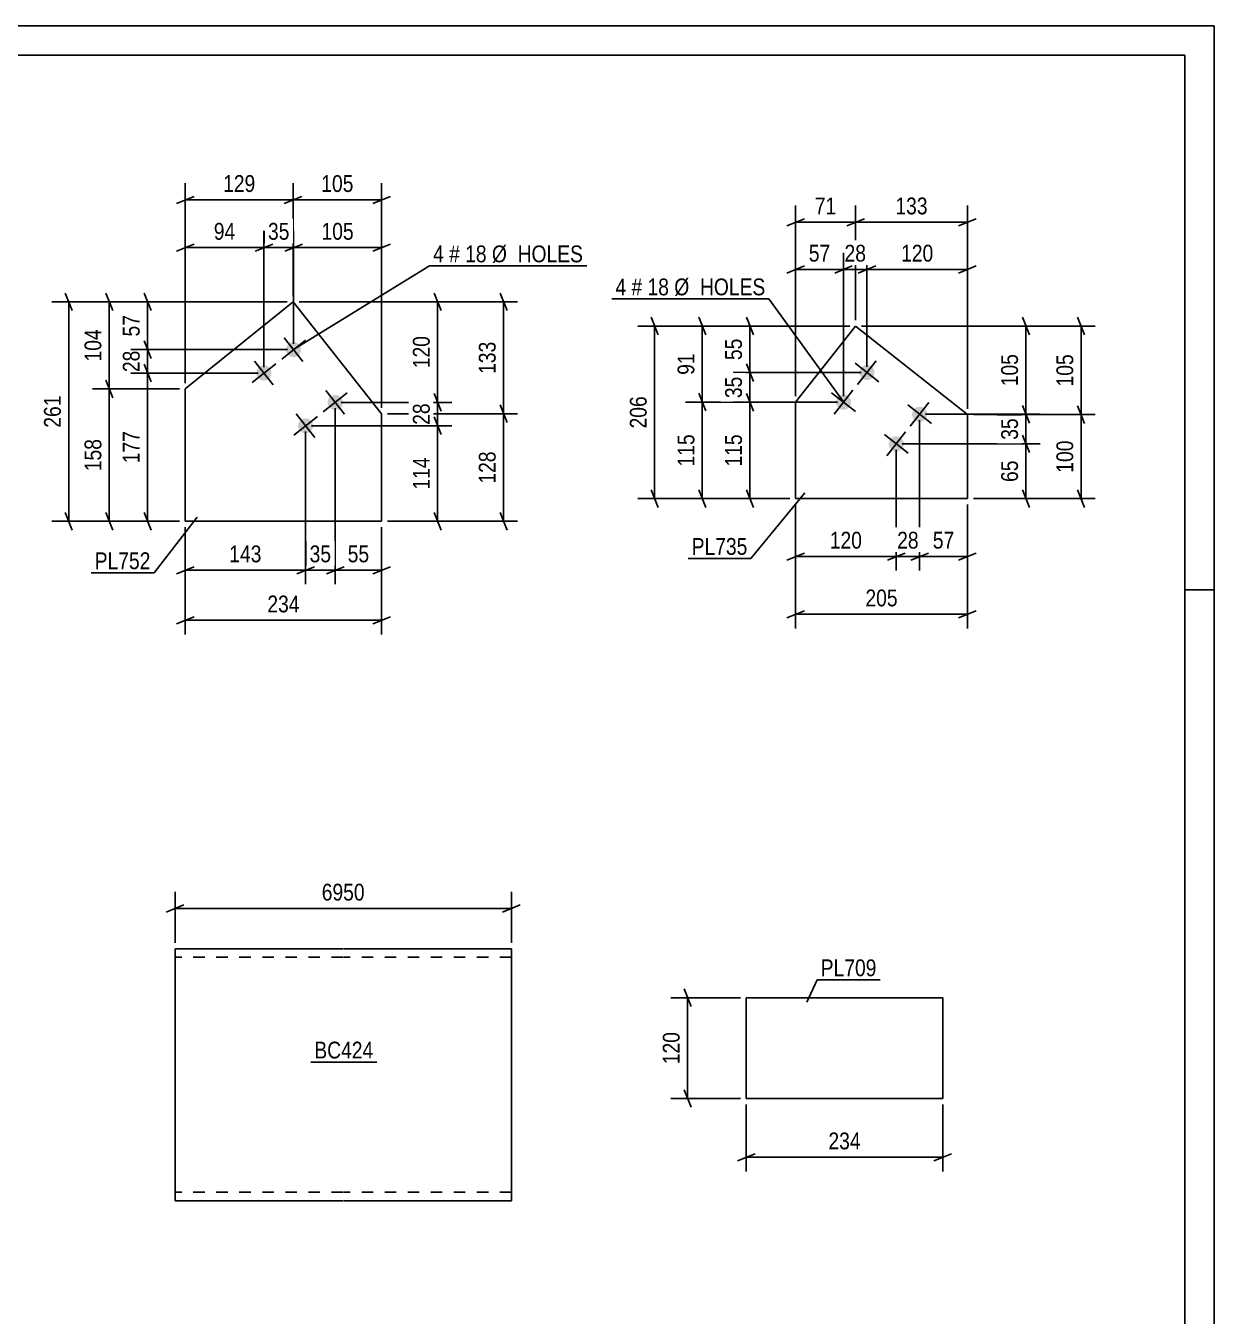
# Model space of a CAD drawing. Header units: millimetres. Extents: x 0 to 1189, y 0 to 841.
# Drawn here: x 986.7 to 1189, y 621.4 to 841 of the extents above; entities that cross this region are included whole.
import ezdxf

# ---------------------------------------------------------------- set-up
doc = ezdxf.new("R2010")
doc.units = ezdxf.units.MM
doc.linetypes.add('DXK_LINE_DOT2', pattern=[3.9198, 1.9599, -1.9599])
doc.styles.add('Arial Narrow', font='ARIALN.TTF', dxfattribs={"height": 0.2})

# ---------------------------------------------------------------- blocks, each defined once
blk = doc.blocks.new('Unknown-761549426-1125')
at = {"color": 5, "linetype": 'Continuous'}
for p, q in [((1189, 841), (0, 841)), ((1189, 0), (1189, 841)), ((1184, 836), (5, 836)), ((1184, 5), (1184, 836)), ((1189, 745), (1184, 745))]:
    blk.add_line(p, q, dxfattribs=at)
blk = doc.blocks.new('Part-761549426-24033 - 24032')
at = {"color": 2, "linetype": 'Continuous'}
for p, q in [((1032.21, 794.02), (1013.84, 779.2)), ((1047.28, 774.97), (1032.21, 794.02)), ((1013.84, 756.67), (1013.84, 779.2)), ((1047.28, 756.67), (1047.28, 774.97)), ((1013.84, 756.67), (1047.28, 756.67))]:
    blk.add_line(p, q, dxfattribs=at)
blk = doc.blocks.new('Bolt-761549426-24034 - 24032')
at = {"linetype": 'Continuous'}
for points in [[(1033.08, 784.87, -1), (1031.48, 786.89, -1)], [(1028.04, 780.88, -1), (1026.44, 782.9, -1)], [(1040.17, 775.9, -1), (1038.57, 777.92, -1)], [(1035.12, 771.92, -1), (1033.53, 773.93, -1)]]:
    blk.add_hatch(color=1, dxfattribs=at).paths.add_polyline_path(points)
at = {"color": 1, "linetype": 'Continuous'}
for p, q in [((1034.3, 787.47), (1030.26, 784.28)), ((1030.69, 787.89), (1033.88, 783.86)), ((1029.25, 783.48), (1025.22, 780.29)), ((1025.64, 783.91), (1028.83, 779.87)), ((1041.39, 778.51), (1037.35, 775.32)), ((1037.77, 778.93), (1040.96, 774.9)), ((1036.34, 774.52), (1032.31, 771.33)), ((1032.73, 774.94), (1035.92, 770.91))]:
    blk.add_line(p, q, dxfattribs=at)
blk = doc.blocks.new('Part-761549426-23832 - 23831')
at = {"color": 2, "linetype": 'Continuous'}
for p, q in [((1040.69, 683.9), (1012.12, 683.9)), ((1012.12, 643.9), (1012.12, 683.9)), ((1069.36, 683.9), (1040.79, 683.9)), ((1069.36, 683.9), (1069.36, 681.04)), ((1069.36, 681.04), (1069.36, 641.04)), ((1012.12, 641.04), (1012.12, 643.9)), ((1040.69, 641.04), (1012.12, 641.04)), ((1069.36, 641.04), (1040.79, 641.04))]:
    blk.add_line(p, q, dxfattribs=at)
at = {"color": 7, "linetype": 'DXK_LINE_DOT2'}
for p, q in [((1040.69, 682.47), (1012.12, 682.47)), ((1069.36, 682.47), (1040.79, 682.47)), ((1012.12, 641.26), (1012.12, 643.9)), ((1012.12, 642.47), (1012.12, 642.58)), ((1040.69, 642.47), (1012.12, 642.47)), ((1069.36, 642.47), (1040.79, 642.47)), ((1069.36, 642.47), (1069.36, 642.58))]:
    blk.add_line(p, q, dxfattribs=at)
blk = doc.blocks.new('Part-761549426-23918 - 23917')
at = {"color": 2, "linetype": 'Continuous'}
for p, q in [((1109.35, 658.43), (1109.35, 675.58)), ((1109.35, 675.58), (1142.79, 675.58)), ((1142.79, 675.58), (1142.79, 658.43)), ((1142.79, 658.43), (1109.35, 658.43))]:
    blk.add_line(p, q, dxfattribs=at)
blk = doc.blocks.new('Part-761549426-24017 - 24016')
at = {"color": 2, "linetype": 'Continuous'}
for p, q in [((1127.95, 789.89), (1117.74, 776.96)), ((1147, 774.83), (1127.95, 789.89)), ((1117.74, 776.96), (1117.74, 760.53)), ((1147, 760.53), (1147, 774.83)), ((1147, 760.53), (1117.74, 760.53))]:
    blk.add_line(p, q, dxfattribs=at)
blk = doc.blocks.new('Bolt-761549426-24018 - 24016')
at = {"linetype": 'Continuous'}
for points in [[(1130.9, 781.19, -1), (1128.88, 782.78, -1)], [(1126.91, 776.14, -1), (1124.89, 777.74, -1)], [(1139.86, 774.1, -1), (1137.85, 775.69, -1)], [(1135.87, 769.05, -1), (1133.86, 770.65, -1)]]:
    blk.add_hatch(color=1, dxfattribs=at).paths.add_polyline_path(points)
at = {"color": 1, "linetype": 'Continuous'}
for p, q in [((1127.87, 783.58), (1131.91, 780.39)), ((1131.48, 784), (1128.29, 779.97)), ((1123.88, 778.54), (1127.92, 775.35)), ((1127.5, 778.96), (1124.31, 774.92)), ((1136.84, 776.49), (1140.87, 773.3)), ((1140.45, 776.91), (1137.26, 772.88)), ((1132.85, 771.45), (1136.88, 768.26)), ((1136.46, 771.87), (1133.27, 767.83))]:
    blk.add_line(p, q, dxfattribs=at)
blk = doc.blocks.new('StraightDimension-761549426-31107 - 24032')
at = {"color": 7, "linetype": 'Continuous'}
for p, q in [((1039.37, 775.91), (1039.37, 745.94)), ((1047.28, 755.67), (1047.28, 745.94)), ((1037.87, 747.74), (1040.87, 748.94)), ((1048.78, 748.94), (1045.78, 747.74)), ((1039.37, 748.34), (1047.28, 748.34))]:
    blk.add_line(p, q, dxfattribs=at)
at = {"color": 0}
blk.add_wipeout([(1045.75, 749.09), (1045.75, 753.29), (1040.9, 753.29), (1040.9, 749.09)], dxfattribs=at)
at = {"color": 3, "style": 'Arial Narrow'}
blk.add_text('55', height=2.863, dxfattribs=at).set_placement((1041.5, 749.69))
blk = doc.blocks.new('StraightDimension-761549426-32374 - 24032')
at = {"color": 7, "linetype": 'Continuous'}
for p, q in [((1006.83, 787.38), (1008.03, 784.38)), ((1031.28, 785.88), (1004.58, 785.88)), ((1007.43, 781.89), (1007.43, 785.88)), ((1026.24, 781.89), (1004.58, 781.89)), ((1008.03, 780.39), (1006.83, 783.39))]:
    blk.add_line(p, q, dxfattribs=at)
at = {"color": 0}
blk.add_wipeout([(1006.68, 786.31), (1002.48, 786.31), (1002.48, 781.46), (1006.68, 781.46)], dxfattribs=at)
at = {"color": 3, "style": 'Arial Narrow'}
blk.add_text('28', height=2.863, rotation=90.0002, dxfattribs=at).set_placement((1006.08, 782.06))
blk = doc.blocks.new('StraightDimension-761549426-27274 - 24032')
at = {"color": 7, "linetype": 'Continuous'}
for p, q in [((1032.21, 795.02), (1032.21, 814.22)), ((1047.28, 775.97), (1047.28, 814.22)), ((1033.71, 811.97), (1030.71, 810.77)), ((1032.21, 811.37), (1047.28, 811.37)), ((1045.78, 810.77), (1048.78, 811.97))]:
    blk.add_line(p, q, dxfattribs=at)
at = {"color": 0}
blk.add_wipeout([(1043.09, 812.12), (1043.09, 816.32), (1036.4, 816.32), (1036.4, 812.12)], dxfattribs=at)
at = {"color": 3, "style": 'Arial Narrow'}
blk.add_text('105', height=2.863, dxfattribs=at).set_placement((1037, 812.72))
blk = doc.blocks.new('StraightDimension-761549426-24744 - 24032')
at = {"color": 7, "linetype": 'Continuous'}
for p, q in [((1068.63, 773.47), (1067.43, 776.47)), ((1048.28, 774.97), (1070.43, 774.97)), ((1068.03, 756.67), (1068.03, 774.97)), ((1067.43, 758.17), (1068.63, 755.17)), ((1048.28, 756.67), (1070.43, 756.67))]:
    blk.add_line(p, q, dxfattribs=at)
at = {"color": 0}
blk.add_wipeout([(1067.28, 769.16), (1063.08, 769.16), (1063.08, 762.48), (1067.28, 762.48)], dxfattribs=at)
at = {"color": 3, "style": 'Arial Narrow'}
blk.add_text('128', height=2.863, rotation=90.0002, dxfattribs=at).set_placement((1066.68, 763.08))
blk = doc.blocks.new('StraightDimension-761549426-24795 - 24032')
at = {"color": 7, "linetype": 'Continuous'}
for p, q in [((994.61, 792.52), (993.41, 795.52)), ((1031.21, 794.02), (991.16, 794.02)), ((994.01, 756.67), (994.01, 794.02)), ((993.41, 758.17), (994.61, 755.17)), ((1012.84, 756.67), (991.16, 756.67))]:
    blk.add_line(p, q, dxfattribs=at)
at = {"color": 0}
blk.add_wipeout([(993.26, 778.69), (989.06, 778.69), (989.06, 772), (993.26, 772)], dxfattribs=at)
at = {"color": 3, "style": 'Arial Narrow'}
blk.add_text('261', height=2.863, rotation=90.0002, dxfattribs=at).set_placement((992.66, 772.6))
blk = doc.blocks.new('StraightDimension-761549426-24739 - 24032')
at = {"color": 7, "linetype": 'Continuous'}
for p, q in [((1013.84, 755.67), (1013.84, 737.42)), ((1047.28, 755.67), (1047.28, 737.42)), ((1015.34, 740.42), (1012.34, 739.22)), ((1045.78, 739.22), (1048.78, 740.42)), ((1013.84, 739.82), (1047.28, 739.82))]:
    blk.add_line(p, q, dxfattribs=at)
at = {"color": 0}
blk.add_wipeout([(1033.9, 740.57), (1033.9, 744.77), (1027.22, 744.77), (1027.22, 740.57)], dxfattribs=at)
at = {"color": 3, "style": 'Arial Narrow'}
blk.add_text('234', height=2.863, dxfattribs=at).set_placement((1027.82, 741.17))
blk = doc.blocks.new('StraightDimension-761549426-24743 - 24032')
at = {"color": 7, "linetype": 'Continuous'}
for p, q in [((1068.63, 792.52), (1067.43, 795.52)), ((1033.21, 794.02), (1070.43, 794.02)), ((1068.03, 774.97), (1068.03, 794.02)), ((1067.43, 776.47), (1068.63, 773.47)), ((1048.28, 774.97), (1070.43, 774.97))]:
    blk.add_line(p, q, dxfattribs=at)
at = {"color": 0}
blk.add_wipeout([(1067.28, 787.84), (1063.08, 787.84), (1063.08, 781.15), (1067.28, 781.15)], dxfattribs=at)
at = {"color": 3, "style": 'Arial Narrow'}
blk.add_text('133', height=2.863, rotation=90.0002, dxfattribs=at).set_placement((1066.68, 781.75))
blk = doc.blocks.new('StraightDimension-761549426-27175 - 24032')
at = {"color": 7, "linetype": 'Continuous'}
for p, q in [((1001.51, 792.52), (1000.31, 795.52)), ((1031.21, 794.02), (998.06, 794.02)), ((1000.91, 779.2), (1000.91, 794.02)), ((1000.31, 780.7), (1001.51, 777.7)), ((1012.84, 779.2), (998.06, 779.2))]:
    blk.add_line(p, q, dxfattribs=at)
at = {"color": 0}
blk.add_wipeout([(1000.16, 789.95), (995.96, 789.95), (995.96, 783.27), (1000.16, 783.27)], dxfattribs=at)
at = {"color": 3, "style": 'Arial Narrow'}
blk.add_text('104', height=2.863, rotation=90.0002, dxfattribs=at).set_placement((999.56, 783.87))
blk = doc.blocks.new('StraightDimension-761549426-27176 - 24032')
at = {"color": 7, "linetype": 'Continuous'}
for p, q in [((1001.51, 777.7), (1000.31, 780.7)), ((1012.84, 779.2), (998.06, 779.2)), ((1000.91, 756.67), (1000.91, 779.2)), ((1000.31, 758.17), (1001.51, 755.17)), ((1012.84, 756.67), (998.06, 756.67))]:
    blk.add_line(p, q, dxfattribs=at)
at = {"color": 0}
blk.add_wipeout([(1000.16, 771.28), (995.96, 771.28), (995.96, 764.59), (1000.16, 764.59)], dxfattribs=at)
at = {"color": 3, "style": 'Arial Narrow'}
blk.add_text('158', height=2.863, rotation=90.0002, dxfattribs=at).set_placement((999.56, 765.19))
blk = doc.blocks.new('StraightDimension-761549426-27275 - 24032')
at = {"color": 7, "linetype": 'Continuous'}
for p, q in [((1013.84, 780.2), (1013.84, 814.22)), ((1032.21, 795.02), (1032.21, 814.22)), ((1015.34, 811.97), (1012.34, 810.77)), ((1013.84, 811.37), (1032.21, 811.37)), ((1030.71, 810.77), (1033.71, 811.97))]:
    blk.add_line(p, q, dxfattribs=at)
at = {"color": 0}
blk.add_wipeout([(1026.37, 812.12), (1026.37, 816.32), (1019.69, 816.32), (1019.69, 812.12)], dxfattribs=at)
at = {"color": 3, "style": 'Arial Narrow'}
blk.add_text('129', height=2.863, dxfattribs=at).set_placement((1020.29, 812.72))
blk = doc.blocks.new('StraightDimension-761549426-31108 - 24032')
at = {"color": 7, "linetype": 'Continuous'}
for p, q in [((1039.37, 775.91), (1039.37, 745.94)), ((1034.33, 771.93), (1034.33, 745.94)), ((1032.83, 747.74), (1035.83, 748.94)), ((1040.87, 748.94), (1037.87, 747.74)), ((1034.33, 748.34), (1039.37, 748.34))]:
    blk.add_line(p, q, dxfattribs=at)
at = {"color": 0}
blk.add_wipeout([(1039.28, 749.09), (1039.28, 753.29), (1034.42, 753.29), (1034.42, 749.09)], dxfattribs=at)
at = {"color": 3, "style": 'Arial Narrow'}
blk.add_text('35', height=2.863, dxfattribs=at).set_placement((1035.02, 749.69))
blk = doc.blocks.new('StraightDimension-761549426-31109 - 24032')
at = {"color": 7, "linetype": 'Continuous'}
for p, q in [((1034.33, 771.93), (1034.33, 745.94)), ((1013.84, 755.67), (1013.84, 745.94)), ((1015.34, 748.94), (1012.34, 747.74)), ((1032.83, 747.74), (1035.83, 748.94)), ((1013.84, 748.34), (1034.33, 748.34))]:
    blk.add_line(p, q, dxfattribs=at)
at = {"color": 0}
blk.add_wipeout([(1027.43, 749.09), (1027.43, 753.29), (1020.74, 753.29), (1020.74, 749.09)], dxfattribs=at)
at = {"color": 3, "style": 'Arial Narrow'}
blk.add_text('143', height=2.863, dxfattribs=at).set_placement((1021.34, 749.69))
blk = doc.blocks.new('StraightDimension-761549426-31147 - 24032')
at = {"color": 7, "linetype": 'Continuous'}
for p, q in [((1032.28, 786.88), (1032.28, 806.09)), ((1047.28, 775.97), (1047.28, 806.09)), ((1033.78, 803.84), (1030.78, 802.64)), ((1045.78, 802.64), (1048.78, 803.84)), ((1032.28, 803.24), (1047.28, 803.24))]:
    blk.add_line(p, q, dxfattribs=at)
at = {"color": 0}
blk.add_wipeout([(1043.12, 803.99), (1043.12, 808.19), (1036.44, 808.19), (1036.44, 803.99)], dxfattribs=at)
at = {"color": 3, "style": 'Arial Narrow'}
blk.add_text('105', height=2.863, dxfattribs=at).set_placement((1037.04, 804.59))
blk = doc.blocks.new('StraightDimension-761549426-31148 - 24032')
at = {"color": 7, "linetype": 'Continuous'}
for p, q in [((1027.24, 782.89), (1027.24, 806.09)), ((1032.28, 786.88), (1032.28, 806.09)), ((1025.74, 802.64), (1028.74, 803.84)), ((1033.78, 803.84), (1030.78, 802.64)), ((1027.24, 803.24), (1032.28, 803.24))]:
    blk.add_line(p, q, dxfattribs=at)
at = {"color": 0}
blk.add_wipeout([(1032.19, 803.99), (1032.19, 808.19), (1027.33, 808.19), (1027.33, 803.99)], dxfattribs=at)
at = {"color": 3, "style": 'Arial Narrow'}
blk.add_text('35', height=2.863, dxfattribs=at).set_placement((1027.93, 804.59))
blk = doc.blocks.new('StraightDimension-761549426-31149 - 24032')
at = {"color": 7, "linetype": 'Continuous'}
for p, q in [((1013.84, 780.2), (1013.84, 806.09)), ((1027.24, 782.89), (1027.24, 806.09)), ((1015.34, 803.84), (1012.34, 802.64)), ((1025.74, 802.64), (1028.74, 803.84)), ((1013.84, 803.24), (1027.24, 803.24))]:
    blk.add_line(p, q, dxfattribs=at)
at = {"color": 0}
blk.add_wipeout([(1022.97, 803.99), (1022.97, 808.19), (1018.11, 808.19), (1018.11, 803.99)], dxfattribs=at)
at = {"color": 3, "style": 'Arial Narrow'}
blk.add_text('94', height=2.863, dxfattribs=at).set_placement((1018.71, 804.59))
blk = doc.blocks.new('StraightDimension-761549426-32337 - 24032')
at = {"color": 7, "linetype": 'Continuous'}
for p, q in [((1057.41, 792.52), (1056.21, 795.52)), ((1033.21, 794.02), (1059.21, 794.02)), ((1056.81, 776.91), (1056.81, 794.02)), ((1056.21, 778.41), (1057.41, 775.41)), ((1040.37, 776.91), (1059.21, 776.91))]:
    blk.add_line(p, q, dxfattribs=at)
at = {"color": 0}
blk.add_wipeout([(1056.06, 788.81), (1051.86, 788.81), (1051.86, 782.12), (1056.06, 782.12)], dxfattribs=at)
at = {"color": 3, "style": 'Arial Narrow'}
blk.add_text('120', height=2.863, rotation=90.0002, dxfattribs=at).set_placement((1055.46, 782.72))
blk = doc.blocks.new('StraightDimension-761549426-32338 - 24032')
at = {"color": 7, "linetype": 'Continuous'}
for p, q in [((1056.21, 778.41), (1057.41, 775.41)), ((1040.37, 776.91), (1059.21, 776.91)), ((1056.81, 772.93), (1056.81, 776.91)), ((1057.41, 771.43), (1056.21, 774.43)), ((1035.33, 772.93), (1059.21, 772.93))]:
    blk.add_line(p, q, dxfattribs=at)
at = {"color": 0}
blk.add_wipeout([(1056.06, 777.35), (1051.86, 777.35), (1051.86, 772.49), (1056.06, 772.49)], dxfattribs=at)
at = {"color": 3, "style": 'Arial Narrow'}
blk.add_text('28', height=2.863, rotation=90.0002, dxfattribs=at).set_placement((1055.46, 773.09))
blk = doc.blocks.new('StraightDimension-761549426-32339 - 24032')
at = {"color": 7, "linetype": 'Continuous'}
for p, q in [((1057.41, 771.43), (1056.21, 774.43)), ((1035.33, 772.93), (1059.21, 772.93)), ((1056.81, 756.67), (1056.81, 772.93)), ((1056.21, 758.17), (1057.41, 755.17)), ((1048.28, 756.67), (1059.21, 756.67))]:
    blk.add_line(p, q, dxfattribs=at)
at = {"color": 0}
blk.add_wipeout([(1056.06, 768.14), (1051.86, 768.14), (1051.86, 761.46), (1056.06, 761.46)], dxfattribs=at)
at = {"color": 3, "style": 'Arial Narrow'}
blk.add_text('114', height=2.863, rotation=90.0002, dxfattribs=at).set_placement((1055.46, 762.06))
blk = doc.blocks.new('StraightDimension-761549426-32373 - 24032')
at = {"color": 7, "linetype": 'Continuous'}
for p, q in [((1006.83, 795.52), (1008.03, 792.52)), ((1031.21, 794.02), (1004.58, 794.02)), ((1007.43, 785.88), (1007.43, 794.02)), ((1008.03, 784.38), (1006.83, 787.38)), ((1031.28, 785.88), (1004.58, 785.88))]:
    blk.add_line(p, q, dxfattribs=at)
at = {"color": 0}
blk.add_wipeout([(1006.68, 792.38), (1002.48, 792.38), (1002.48, 787.52), (1006.68, 787.52)], dxfattribs=at)
at = {"color": 3, "style": 'Arial Narrow'}
blk.add_text('57', height=2.863, rotation=90.0002, dxfattribs=at).set_placement((1006.08, 788.12))
blk = doc.blocks.new('StraightDimension-761549426-32375 - 24032')
at = {"color": 7, "linetype": 'Continuous'}
for p, q in [((1026.24, 781.89), (1004.58, 781.89)), ((1008.03, 780.39), (1006.83, 783.39)), ((1007.43, 756.67), (1007.43, 781.89)), ((1006.83, 758.17), (1008.03, 755.17)), ((1012.84, 756.67), (1004.58, 756.67))]:
    blk.add_line(p, q, dxfattribs=at)
at = {"color": 0}
blk.add_wipeout([(1006.68, 772.62), (1002.48, 772.62), (1002.48, 765.94), (1006.68, 765.94)], dxfattribs=at)
at = {"color": 3, "style": 'Arial Narrow'}
blk.add_text('177', height=2.863, rotation=90.0002, dxfattribs=at).set_placement((1006.08, 766.54))
blk = doc.blocks.new('StraightDimension-761549426-24224 - 23831')
at = {"color": 7, "linetype": 'Continuous'}
for p, q in [((1012.12, 684.9), (1012.12, 693.62)), ((1069.36, 684.9), (1069.36, 693.62)), ((1013.62, 691.37), (1010.62, 690.17)), ((1012.12, 690.77), (1069.36, 690.77)), ((1067.86, 690.17), (1070.86, 691.37))]:
    blk.add_line(p, q, dxfattribs=at)
at = {"color": 0}
blk.add_wipeout([(1044.99, 691.52), (1044.99, 695.72), (1036.48, 695.72), (1036.48, 691.52)], dxfattribs=at)
at = {"color": 3, "style": 'Arial Narrow'}
blk.add_text('6950', height=2.863, dxfattribs=at).set_placement((1037.08, 692.12))
blk = doc.blocks.new('StraightDimension-761549426-24348 - 23917')
at = {"color": 7, "linetype": 'Continuous'}
for p, q in [((1109.35, 657.43), (1109.35, 646.03)), ((1142.79, 657.43), (1142.79, 646.03)), ((1110.85, 649.03), (1107.85, 647.83)), ((1109.35, 648.43), (1142.79, 648.43)), ((1141.29, 647.83), (1144.29, 649.03))]:
    blk.add_line(p, q, dxfattribs=at)
at = {"color": 0}
blk.add_wipeout([(1129.41, 649.18), (1129.41, 653.38), (1122.73, 653.38), (1122.73, 649.18)], dxfattribs=at)
at = {"color": 3, "style": 'Arial Narrow'}
blk.add_text('234', height=2.863, dxfattribs=at).set_placement((1123.33, 649.78))
blk = doc.blocks.new('StraightDimension-761549426-24344 - 23917')
at = {"color": 7, "linetype": 'Continuous'}
for p, q in [((1099.95, 674.08), (1098.75, 677.08)), ((1108.35, 675.58), (1096.5, 675.58)), ((1099.35, 658.43), (1099.35, 675.58)), ((1098.75, 659.93), (1099.95, 656.93)), ((1108.35, 658.43), (1096.5, 658.43))]:
    blk.add_line(p, q, dxfattribs=at)
at = {"color": 0}
blk.add_wipeout([(1098.6, 670.35), (1094.4, 670.35), (1094.4, 663.66), (1098.6, 663.66)], dxfattribs=at)
at = {"color": 3, "style": 'Arial Narrow'}
blk.add_text('120', height=2.863, rotation=90.0002, dxfattribs=at).set_placement((1098, 664.26))
blk = doc.blocks.new('StraightDimension-761549426-24601 - 24016')
at = {"color": 7, "linetype": 'Continuous'}
for p, q in [((1127.95, 790.89), (1127.95, 810.41)), ((1147, 775.83), (1147, 810.41)), ((1129.45, 808.16), (1126.45, 806.96)), ((1127.95, 807.56), (1147, 807.56)), ((1145.5, 806.96), (1148.5, 808.16))]:
    blk.add_line(p, q, dxfattribs=at)
at = {"color": 0}
blk.add_wipeout([(1140.81, 808.31), (1140.81, 812.51), (1134.13, 812.51), (1134.13, 808.31)], dxfattribs=at)
at = {"color": 3, "style": 'Arial Narrow'}
blk.add_text('133', height=2.863, dxfattribs=at).set_placement((1134.73, 808.91))
blk = doc.blocks.new('StraightDimension-761549426-24602 - 24016')
at = {"color": 7, "linetype": 'Continuous'}
for p, q in [((1117.74, 777.96), (1117.74, 810.41)), ((1127.95, 790.89), (1127.95, 810.41)), ((1116.24, 806.96), (1119.24, 808.16)), ((1117.74, 807.56), (1127.95, 807.56)), ((1129.45, 808.16), (1126.45, 806.96))]:
    blk.add_line(p, q, dxfattribs=at)
at = {"color": 0}
blk.add_wipeout([(1125.27, 808.31), (1125.27, 812.51), (1120.42, 812.51), (1120.42, 808.31)], dxfattribs=at)
at = {"color": 3, "style": 'Arial Narrow'}
blk.add_text('71', height=2.863, dxfattribs=at).set_placement((1121.02, 808.91))
blk = doc.blocks.new('StraightDimension-761549426-32004 - 24016')
at = {"color": 7, "linetype": 'Continuous'}
for p, q in [((1157.55, 788.39), (1156.35, 791.39)), ((1128.95, 789.89), (1159.35, 789.89)), ((1156.95, 774.89), (1156.95, 789.89)), ((1156.35, 776.39), (1157.55, 773.39)), ((1139.85, 774.89), (1159.35, 774.89))]:
    blk.add_line(p, q, dxfattribs=at)
at = {"color": 0}
blk.add_wipeout([(1156.2, 785.74), (1152, 785.74), (1152, 779.05), (1156.2, 779.05)], dxfattribs=at)
at = {"color": 3, "style": 'Arial Narrow'}
blk.add_text('105', height=2.863, rotation=90.0002, dxfattribs=at).set_placement((1155.6, 779.65))
blk = doc.blocks.new('StraightDimension-761549426-24607 - 24016')
at = {"color": 7, "linetype": 'Continuous'}
for p, q in [((1117.74, 759.53), (1117.74, 738.44)), ((1147, 759.53), (1147, 738.44)), ((1119.24, 741.44), (1116.24, 740.24)), ((1117.74, 740.84), (1147, 740.84)), ((1145.5, 740.24), (1148.5, 741.44))]:
    blk.add_line(p, q, dxfattribs=at)
at = {"color": 0}
blk.add_wipeout([(1135.71, 741.59), (1135.71, 745.79), (1129.03, 745.79), (1129.03, 741.59)], dxfattribs=at)
at = {"color": 3, "style": 'Arial Narrow'}
blk.add_text('205', height=2.863, dxfattribs=at).set_placement((1129.63, 742.19))
blk = doc.blocks.new('StraightDimension-761549426-31638 - 24016')
at = {"color": 7, "linetype": 'Continuous'}
for p, q in [((1134.87, 768.85), (1134.87, 748.27)), ((1117.74, 759.53), (1117.74, 748.27)), ((1119.24, 751.27), (1116.24, 750.07)), ((1133.37, 750.07), (1136.37, 751.27)), ((1117.74, 750.67), (1134.87, 750.67))]:
    blk.add_line(p, q, dxfattribs=at)
at = {"color": 0}
blk.add_wipeout([(1129.65, 751.42), (1129.65, 755.62), (1122.96, 755.62), (1122.96, 751.42)], dxfattribs=at)
at = {"color": 3, "style": 'Arial Narrow'}
blk.add_text('120', height=2.863, dxfattribs=at).set_placement((1123.56, 752.02))
blk = doc.blocks.new('StraightDimension-761549426-24611 - 24016')
at = {"color": 7, "linetype": 'Continuous'}
for p, q in [((1102.46, 788.39), (1101.26, 791.39)), ((1126.95, 789.89), (1099.01, 789.89)), ((1101.86, 776.96), (1101.86, 789.89)), ((1101.26, 778.46), (1102.46, 775.46)), ((1116.74, 776.96), (1099.01, 776.96))]:
    blk.add_line(p, q, dxfattribs=at)
at = {"color": 0}
blk.add_wipeout([(1101.11, 785.85), (1096.91, 785.85), (1096.91, 781), (1101.11, 781)], dxfattribs=at)
at = {"color": 3, "style": 'Arial Narrow'}
blk.add_text('91', height=2.863, rotation=90.0002, dxfattribs=at).set_placement((1100.51, 781.6))
blk = doc.blocks.new('StraightDimension-761549426-24612 - 24016')
at = {"color": 7, "linetype": 'Continuous'}
for p, q in [((1102.46, 775.46), (1101.26, 778.46)), ((1116.74, 776.96), (1099.01, 776.96)), ((1101.86, 760.53), (1101.86, 776.96)), ((1116.74, 760.53), (1099.01, 760.53)), ((1101.26, 762.03), (1102.46, 759.03))]:
    blk.add_line(p, q, dxfattribs=at)
at = {"color": 0}
blk.add_wipeout([(1101.11, 772.09), (1096.91, 772.09), (1096.91, 765.4), (1101.11, 765.4)], dxfattribs=at)
at = {"color": 3, "style": 'Arial Narrow'}
blk.add_text('115', height=2.863, rotation=90.0002, dxfattribs=at).set_placement((1100.51, 766))
blk = doc.blocks.new('StraightDimension-761549426-32006 - 24016')
at = {"color": 7, "linetype": 'Continuous'}
for p, q in [((1156.35, 771.35), (1157.55, 768.35)), ((1135.87, 769.85), (1159.35, 769.85)), ((1156.95, 760.53), (1156.95, 769.85)), ((1148, 760.53), (1159.35, 760.53)), ((1157.55, 759.03), (1156.35, 762.03))]:
    blk.add_line(p, q, dxfattribs=at)
at = {"color": 0}
blk.add_wipeout([(1156.2, 767.62), (1152, 767.62), (1152, 762.76), (1156.2, 762.76)], dxfattribs=at)
at = {"color": 3, "style": 'Arial Narrow'}
blk.add_text('65', height=2.863, rotation=90.0002, dxfattribs=at).set_placement((1155.6, 763.36))
blk = doc.blocks.new('StraightDimension-761549426-24617 - 24016')
at = {"color": 7, "linetype": 'Continuous'}
for p, q in [((1166.95, 788.39), (1165.75, 791.39)), ((1128.95, 789.89), (1168.75, 789.89)), ((1166.35, 774.83), (1166.35, 789.89)), ((1165.75, 776.33), (1166.95, 773.33)), ((1148, 774.83), (1168.75, 774.83))]:
    blk.add_line(p, q, dxfattribs=at)
at = {"color": 0}
blk.add_wipeout([(1165.6, 785.7), (1161.4, 785.7), (1161.4, 779.02), (1165.6, 779.02)], dxfattribs=at)
at = {"color": 3, "style": 'Arial Narrow'}
blk.add_text('105', height=2.863, rotation=90.0002, dxfattribs=at).set_placement((1165, 779.62))
blk = doc.blocks.new('StraightDimension-761549426-32005 - 24016')
at = {"color": 7, "linetype": 'Continuous'}
for p, q in [((1156.35, 776.39), (1157.55, 773.39)), ((1139.85, 774.89), (1159.35, 774.89)), ((1156.95, 769.85), (1156.95, 774.89)), ((1157.55, 768.35), (1156.35, 771.35)), ((1135.87, 769.85), (1159.35, 769.85))]:
    blk.add_line(p, q, dxfattribs=at)
at = {"color": 0}
blk.add_wipeout([(1156.2, 774.8), (1152, 774.8), (1152, 769.94), (1156.2, 769.94)], dxfattribs=at)
at = {"color": 3, "style": 'Arial Narrow'}
blk.add_text('35', height=2.863, rotation=90.0002, dxfattribs=at).set_placement((1155.6, 770.54))
blk = doc.blocks.new('StraightDimension-761549426-24618 - 24016')
at = {"color": 7, "linetype": 'Continuous'}
for p, q in [((1166.95, 773.33), (1165.75, 776.33)), ((1148, 774.83), (1168.75, 774.83)), ((1166.35, 760.53), (1166.35, 774.83)), ((1148, 760.53), (1168.75, 760.53)), ((1165.75, 762.03), (1166.95, 759.03))]:
    blk.add_line(p, q, dxfattribs=at)
at = {"color": 0}
blk.add_wipeout([(1165.6, 771.02), (1161.4, 771.02), (1161.4, 764.34), (1165.6, 764.34)], dxfattribs=at)
at = {"color": 3, "style": 'Arial Narrow'}
blk.add_text('100', height=2.863, rotation=90.0002, dxfattribs=at).set_placement((1165, 764.94))
blk = doc.blocks.new('StraightDimension-761549426-24663 - 24016')
at = {"color": 7, "linetype": 'Continuous'}
for p, q in [((1094.34, 788.39), (1093.14, 791.39)), ((1126.95, 789.89), (1090.89, 789.89)), ((1093.74, 760.53), (1093.74, 789.89)), ((1116.74, 760.53), (1090.89, 760.53)), ((1093.14, 762.03), (1094.34, 759.03))]:
    blk.add_line(p, q, dxfattribs=at)
at = {"color": 0}
blk.add_wipeout([(1092.99, 778.55), (1088.79, 778.55), (1088.79, 771.87), (1092.99, 771.87)], dxfattribs=at)
at = {"color": 3, "style": 'Arial Narrow'}
blk.add_text('206', height=2.863, rotation=90.0002, dxfattribs=at).set_placement((1092.39, 772.47))
blk = doc.blocks.new('StraightDimension-761549426-31636 - 24016')
at = {"color": 7, "linetype": 'Continuous'}
for p, q in [((1138.85, 773.89), (1138.85, 748.27)), ((1147, 759.53), (1147, 748.27)), ((1137.35, 750.07), (1140.35, 751.27)), ((1148.5, 751.27), (1145.5, 750.07)), ((1138.85, 750.67), (1147, 750.67))]:
    blk.add_line(p, q, dxfattribs=at)
at = {"color": 0}
blk.add_wipeout([(1145.35, 751.42), (1145.35, 755.62), (1140.5, 755.62), (1140.5, 751.42)], dxfattribs=at)
at = {"color": 3, "style": 'Arial Narrow'}
blk.add_text('57', height=2.863, dxfattribs=at).set_placement((1141.1, 752.02))
blk = doc.blocks.new('StraightDimension-761549426-31637 - 24016')
at = {"color": 7, "linetype": 'Continuous'}
for p, q in [((1138.85, 773.89), (1138.85, 748.27)), ((1134.87, 768.85), (1134.87, 748.27)), ((1133.37, 750.07), (1136.37, 751.27)), ((1140.35, 751.27), (1137.35, 750.07)), ((1134.87, 750.67), (1138.85, 750.67))]:
    blk.add_line(p, q, dxfattribs=at)
at = {"color": 0}
blk.add_wipeout([(1139.29, 751.42), (1139.29, 755.62), (1134.43, 755.62), (1134.43, 751.42)], dxfattribs=at)
at = {"color": 3, "style": 'Arial Narrow'}
blk.add_text('28', height=2.863, dxfattribs=at).set_placement((1135.03, 752.02))
blk = doc.blocks.new('StraightDimension-761549426-31676 - 24016')
at = {"color": 7, "linetype": 'Continuous'}
for p, q in [((1129.89, 782.98), (1129.89, 802.37)), ((1147, 775.89), (1147, 802.37)), ((1131.39, 800.12), (1128.39, 798.92)), ((1129.89, 799.52), (1147, 799.52)), ((1145.5, 798.92), (1148.5, 800.12))]:
    blk.add_line(p, q, dxfattribs=at)
at = {"color": 0}
blk.add_wipeout([(1141.79, 800.27), (1141.79, 804.47), (1135.1, 804.47), (1135.1, 800.27)], dxfattribs=at)
at = {"color": 3, "style": 'Arial Narrow'}
blk.add_text('120', height=2.863, dxfattribs=at).set_placement((1135.7, 800.87))
blk = doc.blocks.new('StraightDimension-761549426-31677 - 24016')
at = {"color": 7, "linetype": 'Continuous'}
for p, q in [((1125.9, 777.94), (1125.9, 802.37)), ((1129.89, 782.98), (1129.89, 802.37)), ((1124.4, 798.92), (1127.4, 800.12)), ((1125.9, 799.52), (1129.89, 799.52)), ((1131.39, 800.12), (1128.39, 798.92))]:
    blk.add_line(p, q, dxfattribs=at)
at = {"color": 0}
blk.add_wipeout([(1130.32, 800.27), (1130.32, 804.47), (1125.47, 804.47), (1125.47, 800.27)], dxfattribs=at)
at = {"color": 3, "style": 'Arial Narrow'}
blk.add_text('28', height=2.863, dxfattribs=at).set_placement((1126.07, 800.87))
blk = doc.blocks.new('StraightDimension-761549426-31678 - 24016')
at = {"color": 7, "linetype": 'Continuous'}
for p, q in [((1117.74, 777.96), (1117.74, 802.37)), ((1125.9, 777.94), (1125.9, 802.37)), ((1116.24, 798.92), (1119.24, 800.12)), ((1117.74, 799.52), (1125.9, 799.52)), ((1127.4, 800.12), (1124.4, 798.92))]:
    blk.add_line(p, q, dxfattribs=at)
at = {"color": 0}
blk.add_wipeout([(1124.25, 800.27), (1124.25, 804.47), (1119.39, 804.47), (1119.39, 800.27)], dxfattribs=at)
at = {"color": 3, "style": 'Arial Narrow'}
blk.add_text('57', height=2.863, dxfattribs=at).set_placement((1119.99, 800.87))
blk = doc.blocks.new('StraightDimension-761549426-31968 - 24016')
at = {"color": 7, "linetype": 'Continuous'}
for p, q in [((1109.36, 791.39), (1110.56, 788.39)), ((1126.95, 789.89), (1107.11, 789.89)), ((1109.96, 781.98), (1109.96, 789.89)), ((1128.89, 781.98), (1107.11, 781.98)), ((1110.56, 780.48), (1109.36, 783.48))]:
    blk.add_line(p, q, dxfattribs=at)
at = {"color": 0}
blk.add_wipeout([(1109.21, 788.37), (1105.01, 788.37), (1105.01, 783.51), (1109.21, 783.51)], dxfattribs=at)
at = {"color": 3, "style": 'Arial Narrow'}
blk.add_text('55', height=2.863, rotation=90.0002, dxfattribs=at).set_placement((1108.61, 784.11))
blk = doc.blocks.new('StraightDimension-761549426-31969 - 24016')
at = {"color": 7, "linetype": 'Continuous'}
for p, q in [((1128.89, 781.98), (1107.11, 781.98)), ((1109.36, 783.48), (1110.56, 780.48)), ((1109.96, 776.94), (1109.96, 781.98)), ((1110.56, 775.44), (1109.36, 778.44)), ((1124.9, 776.94), (1107.11, 776.94))]:
    blk.add_line(p, q, dxfattribs=at)
at = {"color": 0}
blk.add_wipeout([(1109.21, 781.89), (1105.01, 781.89), (1105.01, 777.03), (1109.21, 777.03)], dxfattribs=at)
at = {"color": 3, "style": 'Arial Narrow'}
blk.add_text('35', height=2.863, rotation=90.0002, dxfattribs=at).set_placement((1108.61, 777.63))
blk = doc.blocks.new('StraightDimension-761549426-31970 - 24016')
at = {"color": 7, "linetype": 'Continuous'}
for p, q in [((1110.56, 775.44), (1109.36, 778.44)), ((1124.9, 776.94), (1107.11, 776.94)), ((1109.96, 760.53), (1109.96, 776.94)), ((1116.74, 760.53), (1107.11, 760.53)), ((1109.36, 762.03), (1110.56, 759.03))]:
    blk.add_line(p, q, dxfattribs=at)
at = {"color": 0}
blk.add_wipeout([(1109.21, 772.08), (1105.01, 772.08), (1105.01, 765.39), (1109.21, 765.39)], dxfattribs=at)
at = {"color": 3, "style": 'Arial Narrow'}
blk.add_text('115', height=2.863, rotation=90.0002, dxfattribs=at).set_placement((1108.61, 765.99))
blk = doc.blocks.new('Mark-761549426-24959 - 24032')
at = {"color": 0}
blk.add_wipeout([(1007.94, 748.52), (1007.94, 751.52), (998.43, 751.52), (998.43, 748.52)], dxfattribs=at)
blk.add_wipeout([(1007.94, 748.52), (1007.94, 751.52), (998.43, 751.52), (998.43, 748.52)], dxfattribs=at)
at = {"color": 30, "linetype": 'Continuous'}
for p in [(1015.9, 757.37), (997.83, 747.92)]:
    blk.add_line(p, (1008.54, 747.92), dxfattribs=at)
at = {"color": 3, "style": 'Arial Narrow'}
blk.add_text('PL752', height=2.863, dxfattribs=at).set_placement((998.43, 748.52))
blk = doc.blocks.new('Mark-761549426-24962 - 24032')
at = {"color": 0}
blk.add_wipeout([(1057.87, 800.75), (1057.87, 803.75), (1056.04, 803.75), (1056.04, 800.75)], dxfattribs=at)
blk.add_wipeout([(1057.87, 800.75), (1057.87, 803.75), (1056.04, 803.75), (1056.04, 800.75)], dxfattribs=at)
at = {"color": 7, "linetype": 'Continuous'}
blk.add_line((1032.28, 785.88), (1055.44, 800.15), dxfattribs=at)
at = {"color": 0}
blk.add_wipeout([(1060.59, 800.75), (1060.59, 803.75), (1058.77, 803.75), (1058.77, 800.75)], dxfattribs=at)
blk.add_wipeout([(1060.59, 800.75), (1060.59, 803.75), (1058.77, 803.75), (1058.77, 800.75)], dxfattribs=at)
at = {"color": 3, "style": 'Arial Narrow'}
blk.add_text('4', height=2.86, dxfattribs=at).set_placement((1056.04, 800.75))
at = {"color": 0}
blk.add_wipeout([(1065.15, 800.75), (1065.15, 803.75), (1061.49, 803.75), (1061.49, 800.75)], dxfattribs=at)
blk.add_wipeout([(1065.15, 800.75), (1065.15, 803.75), (1061.49, 803.75), (1061.49, 800.75)], dxfattribs=at)
at = {"color": 3, "style": 'Arial Narrow'}
blk.add_text('#', height=2.86, dxfattribs=at).set_placement((1058.77, 800.75))
at = {"color": 0}
blk.add_wipeout([(1081.58, 800.75), (1081.58, 803.75), (1066.05, 803.75), (1066.05, 800.75)], dxfattribs=at)
blk.add_wipeout([(1081.58, 800.75), (1081.58, 803.75), (1066.05, 803.75), (1066.05, 800.75)], dxfattribs=at)
at = {"color": 7, "linetype": 'Continuous'}
blk.add_line((1055.44, 800.15), (1082.18, 800.15), dxfattribs=at)
at = {"color": 3, "style": 'Arial Narrow'}
for s, p in [('18', (1061.49, 800.75)), ('Ø  HOLES', (1066.05, 800.75))]:
    blk.add_text(s, height=2.863, dxfattribs=at).set_placement(p)
blk = doc.blocks.new('Mark-761549426-24890 - 23831')
at = {"color": 0}
blk.add_wipeout([(1045.86, 665.24), (1045.86, 668.24), (1035.82, 668.24), (1035.82, 665.24)], dxfattribs=at)
blk.add_wipeout([(1045.86, 665.24), (1045.86, 668.24), (1035.82, 668.24), (1035.82, 665.24)], dxfattribs=at)
at = {"color": 30, "linetype": 'Continuous'}
blk.add_line((1035.22, 664.64), (1046.46, 664.64), dxfattribs=at)
at = {"color": 3, "style": 'Arial Narrow'}
blk.add_text('BC424', height=2.863, dxfattribs=at).set_placement((1035.82, 665.24))
blk = doc.blocks.new('Mark-761549426-24923 - 23917')
at = {"color": 0}
blk.add_wipeout([(1131.52, 679.24), (1131.52, 682.24), (1122.02, 682.24), (1122.02, 679.24)], dxfattribs=at)
blk.add_wipeout([(1131.52, 679.24), (1131.52, 682.24), (1122.02, 682.24), (1122.02, 679.24)], dxfattribs=at)
at = {"color": 30, "linetype": 'Continuous'}
for p, q in [((1119.64, 674.84), (1121.42, 678.64)), ((1121.42, 678.64), (1132.12, 678.64))]:
    blk.add_line(p, q, dxfattribs=at)
at = {"color": 3, "style": 'Arial Narrow'}
blk.add_text('PL709', height=2.863, dxfattribs=at).set_placement((1122.02, 679.24))
blk = doc.blocks.new('Mark-761549426-24951 - 24016')
at = {"color": 0}
blk.add_wipeout([(1109.55, 750.96), (1109.55, 753.96), (1100.05, 753.96), (1100.05, 750.96)], dxfattribs=at)
blk.add_wipeout([(1109.55, 750.96), (1109.55, 753.96), (1100.05, 753.96), (1100.05, 750.96)], dxfattribs=at)
at = {"color": 30, "linetype": 'Continuous'}
for p in [(1119.32, 761.49), (1099.45, 750.36)]:
    blk.add_line(p, (1110.15, 750.36), dxfattribs=at)
at = {"color": 3, "style": 'Arial Narrow'}
blk.add_text('PL735', height=2.863, dxfattribs=at).set_placement((1100.05, 750.96))
blk = doc.blocks.new('Mark-761549426-24954 - 24016')
at = {"color": 0}
blk.add_wipeout([(1088.9, 795.13), (1088.9, 798.13), (1087.08, 798.13), (1087.08, 795.13)], dxfattribs=at)
blk.add_wipeout([(1088.9, 795.13), (1088.9, 798.13), (1087.08, 798.13), (1087.08, 795.13)], dxfattribs=at)
blk.add_wipeout([(1091.63, 795.13), (1091.63, 798.13), (1089.8, 798.13), (1089.8, 795.13)], dxfattribs=at)
blk.add_wipeout([(1091.63, 795.13), (1091.63, 798.13), (1089.8, 798.13), (1089.8, 795.13)], dxfattribs=at)
at = {"color": 3, "style": 'Arial Narrow'}
blk.add_text('4', height=2.86, dxfattribs=at).set_placement((1087.08, 795.13))
at = {"color": 0}
blk.add_wipeout([(1096.19, 795.13), (1096.19, 798.13), (1092.53, 798.13), (1092.53, 795.13)], dxfattribs=at)
blk.add_wipeout([(1096.19, 795.13), (1096.19, 798.13), (1092.53, 798.13), (1092.53, 795.13)], dxfattribs=at)
at = {"color": 3, "style": 'Arial Narrow'}
blk.add_text('#', height=2.86, dxfattribs=at).set_placement((1089.8, 795.13))
at = {"color": 0}
blk.add_wipeout([(1112.61, 795.13), (1112.61, 798.13), (1097.09, 798.13), (1097.09, 795.13)], dxfattribs=at)
blk.add_wipeout([(1112.61, 795.13), (1112.61, 798.13), (1097.09, 798.13), (1097.09, 795.13)], dxfattribs=at)
at = {"color": 7, "linetype": 'Continuous'}
for p in [(1086.48, 794.53), (1125.91, 777)]:
    blk.add_line(p, (1113.21, 794.53), dxfattribs=at)
at = {"color": 3, "style": 'Arial Narrow'}
for s, p in [('18', (1092.53, 795.13)), ('Ø  HOLES', (1097.09, 795.13))]:
    blk.add_text(s, height=2.863, dxfattribs=at).set_placement(p)

msp = doc.modelspace()

# ---------------------------------------------------------------- block references
for name in ['Unknown-761549426-1125', 'Part-761549426-24033 - 24032', 'Part-761549426-24017 - 24016', 'Bolt-761549426-24034 - 24032', 'Bolt-761549426-24018 - 24016', 'Part-761549426-23832 - 23831', 'Part-761549426-23918 - 23917']:
    msp.add_blockref(name, (0, 0))

# ---------------------------------------------------------------- next in the draw order: block references
for name in ['StraightDimension-761549426-24601 - 24016', 'StraightDimension-761549426-32374 - 24032', 'StraightDimension-761549426-31107 - 24032', 'StraightDimension-761549426-24607 - 24016', 'StraightDimension-761549426-24224 - 23831', 'Mark-761549426-24923 - 23917', 'Mark-761549426-24890 - 23831', 'StraightDimension-761549426-24348 - 23917']:
    msp.add_blockref(name, (0, 0))

# ---------------------------------------------------------------- next in the draw order: block references
for name in ['StraightDimension-761549426-27274 - 24032', 'StraightDimension-761549426-24602 - 24016', 'StraightDimension-761549426-31638 - 24016', 'StraightDimension-761549426-24344 - 23917']:
    msp.add_blockref(name, (0, 0))

# ---------------------------------------------------------------- next in the draw order: block references
for name in ['StraightDimension-761549426-24795 - 24032', 'StraightDimension-761549426-24611 - 24016', 'StraightDimension-761549426-32004 - 24016', 'StraightDimension-761549426-24744 - 24032', 'StraightDimension-761549426-32006 - 24016']:
    msp.add_blockref(name, (0, 0))

# ---------------------------------------------------------------- next in the draw order: block references
for name in ['StraightDimension-761549426-27175 - 24032', 'StraightDimension-761549426-24743 - 24032', 'StraightDimension-761549426-24617 - 24016', 'StraightDimension-761549426-24612 - 24016', 'StraightDimension-761549426-24739 - 24032']:
    msp.add_blockref(name, (0, 0))

# ---------------------------------------------------------------- next in the draw order: block references
for name in ['StraightDimension-761549426-24663 - 24016', 'StraightDimension-761549426-27176 - 24032', 'StraightDimension-761549426-31108 - 24032', 'StraightDimension-761549426-32005 - 24016']:
    msp.add_blockref(name, (0, 0))

# ---------------------------------------------------------------- next in the draw order: block references
for name in ['StraightDimension-761549426-27275 - 24032', 'StraightDimension-761549426-24618 - 24016', 'StraightDimension-761549426-31109 - 24032']:
    msp.add_blockref(name, (0, 0))

# ---------------------------------------------------------------- next in the draw order: block references
for name in ['StraightDimension-761549426-31147 - 24032', 'StraightDimension-761549426-31676 - 24016', 'StraightDimension-761549426-31636 - 24016']:
    msp.add_blockref(name, (0, 0))

# ---------------------------------------------------------------- next in the draw order: block references
for name in ['StraightDimension-761549426-31148 - 24032', 'StraightDimension-761549426-31677 - 24016', 'StraightDimension-761549426-31637 - 24016']:
    msp.add_blockref(name, (0, 0))

# ---------------------------------------------------------------- next in the draw order: block references
for name in ['StraightDimension-761549426-31149 - 24032', 'StraightDimension-761549426-31678 - 24016', 'StraightDimension-761549426-32337 - 24032']:
    msp.add_blockref(name, (0, 0))

# ---------------------------------------------------------------- next in the draw order: block references
for name in ['StraightDimension-761549426-32373 - 24032', 'StraightDimension-761549426-31968 - 24016', 'StraightDimension-761549426-32338 - 24032']:
    msp.add_blockref(name, (0, 0))

# ---------------------------------------------------------------- next in the draw order: block references
for name in ['Mark-761549426-24962 - 24032', 'StraightDimension-761549426-32375 - 24032', 'StraightDimension-761549426-31969 - 24016', 'StraightDimension-761549426-32339 - 24032']:
    msp.add_blockref(name, (0, 0))

# ---------------------------------------------------------------- next in the draw order: block references
for name in ['StraightDimension-761549426-31970 - 24016', 'Mark-761549426-24959 - 24032']:
    msp.add_blockref(name, (0, 0))

# ---------------------------------------------------------------- next in the draw order: block references
for name in ['Mark-761549426-24954 - 24016', 'Mark-761549426-24951 - 24016']:
    msp.add_blockref(name, (0, 0))

doc.saveas('drawing.dxf')
